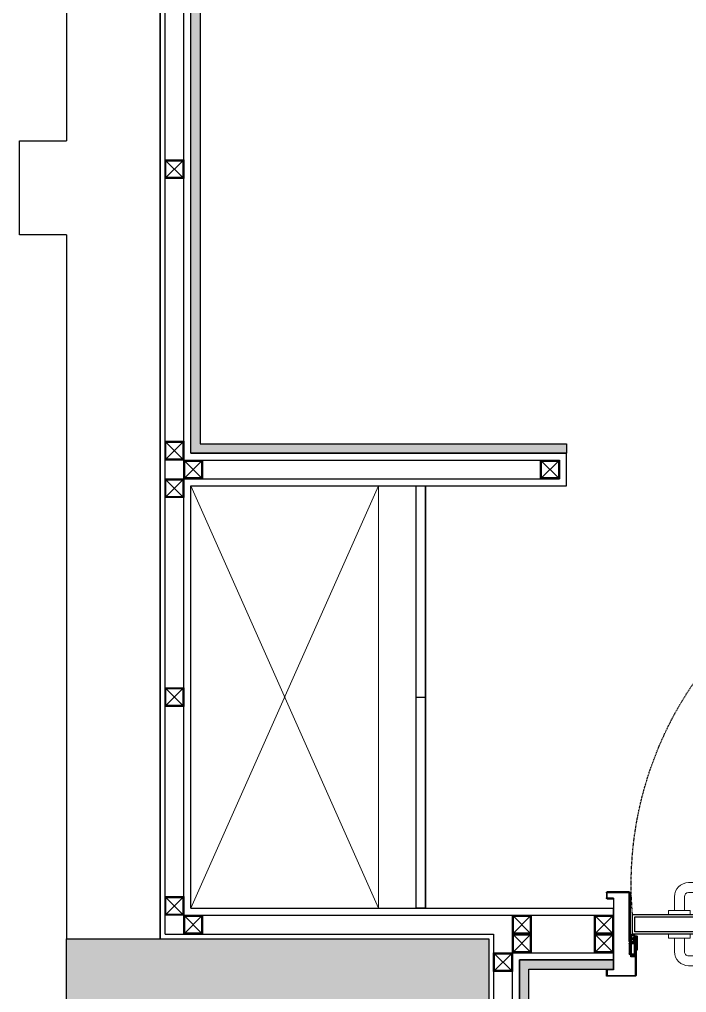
# Model space of a CAD drawing. Header units: millimetres. Extents: x 226371 to 229337, y -157032 to -153287.
# Drawn here: x 228149.6 to 228291.7, y -156546 to -156338.6 of the extents above; entities that cross this region are included whole.
import ezdxf

# ---------------------------------------------------------------- set-up
doc = ezdxf.new("R2010")
doc.units = ezdxf.units.MM
doc.linetypes.add('DASHED1', pattern=[2, 1, -1])
for name, color, linetype in [('Alçıpan Duvar', 1, 'Continuous'), ('Doğrama', 160, 'Continuous'), ('Duvar Beton Görünümlü', 149, 'Continuous'), ('duvar seramik', 163, 'Continuous'), ('PROFİL', 252, 'Continuous'), ('XREF-interior-00$0$ASOS-WALL-FULL', 4, 'Continuous'), ('XREF-structure-00$0$ASOS-HATCH', 8, 'Continuous'), ('XREF-structure-00$0$ASOS-STRC-CNCRT', 2, 'Continuous')]:
    doc.layers.add(name, color=color, linetype=linetype)
doc.layers.add('s.Tefriş', color=27, linetype='Continuous', lineweight=30)
doc.layers.add('ölçü', color=84, linetype='Continuous', lineweight=13)

# ---------------------------------------------------------------- blocks, each defined once
blk = doc.blocks.new('kapı-2')
at = {"layer": 's.Tefriş', "linetype": 'DASHED1'}
blk.add_line((-125143.8198791773, -55141.92490559175, -3.011529265e-07), (-125143.8198791773, -55960.64718385563, -3.011529265e-07), dxfattribs=at)
at = {"layer": 's.Tefriş', "lineweight": 0}
for p, q in [((-124444.4976008611, -55893.14718383113), (-124530.4976008612, -55893.14718372257)), ((-124530.4976008612, -55893.14718372257), (-124530.497600888, -55914.34718372258)), ((-124444.4976008879, -55914.34718383116), (-124530.497600888, -55914.34718372258)), ((-124435.6976009356, -55952.14718384227), (-124435.697600899, -55923.14718384224)), ((-124414.497600899, -55923.14718386901), (-124414.4976009356, -55952.14718386903)), ((-124448.0976009358, -55952.14718388468), (-124448.097600925, -55960.64718388467)), ((-124448.0976009358, -55952.14718388468), (-124402.0976009357, -55952.1471838266)), ((-124448.097600925, -55960.64718388467), (-124402.097600925, -55960.6471838266)), ((-124402.0976009357, -55952.1471838266), (-124402.097600925, -55960.6471838266)), ((-124448.0976009358, -56011.14718384243), (-124448.097600925, -56002.64718384243)), ((-124448.097600925, -56002.64718384243), (-124402.097600925, -56002.64718390051)), ((-124402.0976009357, -56011.14718390051), (-124402.097600925, -56002.64718390051)), ((-124448.0976009358, -56011.14718384243), (-124402.0976009357, -56011.14718390051)), ((-124435.6976009356, -56011.14718388485), (-124435.697600899, -56040.14718388485)), ((-124414.497600899, -56040.14718385808), (-124414.4976009356, -56011.14718385808)), ((-124530.4976008612, -56070.14718400454), (-124530.497600888, -56048.94718400453)), ((-124444.4976008879, -56048.94718389595), (-124530.497600888, -56048.94718400453)), ((-124444.4976008611, -56070.14718389597), (-124530.4976008612, -56070.14718400454))]:
    blk.add_line(p, q, dxfattribs=at)
at = {"layer": 's.Tefriş'}
for p, q in [((-125199.4587400302, -55914.64718213859, -3.011529265e-07), (-125199.4587400302, -55925.64718215256, -3.011529265e-07)), ((-125197.9587400463, -55925.14718213952, -3.011529265e-07), (-125197.9587400463, -55915.14718215164, -3.011529265e-07)), ((-125150.819879211, -55912.64718213859, -3.011529265e-07), (-125197.4587400302, -55912.64718213859, -3.011529265e-07)), ((-125196.9587400463, -55914.14718215163, -3.011529265e-07), (-125151.8198791896, -55914.14718215164, -3.011529265e-07)), ((-125184.4587400453, -55912.64718213859, -3.011529265e-07), (-125150.819879211, -55912.64718213859, -3.011529265e-07)), ((-125150.8198791896, -56017.64718385633, -3.011529265e-07), (-125150.8198791896, -55915.14718215163, -3.011529265e-07)), ((-125148.819879211, -55914.64718213859, -3.011529265e-07), (-125148.819879211, -56017.64718385633, -3.011529265e-07)), ((-124320.0976008797, -55914.64718213859, -3.011529265e-07), (-124320.0976008797, -56017.64718385633, -3.011529265e-07)), ((-124284.4587400454, -55912.64718213859, -3.011529265e-07), (-124318.0976008797, -55912.64718213859, -3.011529265e-07)), ((-124318.0976008797, -55912.64718213859, -3.011529265e-07), (-124271.4587400605, -55912.64718213859, -3.011529265e-07)), ((-124318.0976009011, -56017.64718385633, -3.011529265e-07), (-124318.0976009011, -55915.14718215163, -3.011529265e-07)), ((-124271.9587400444, -55914.14718215163, -3.011529265e-07), (-124317.0976009011, -55914.14718215164, -3.011529265e-07)), ((-124270.9587400444, -55925.14718213952, -3.011529265e-07), (-124270.9587400444, -55915.14718215164, -3.011529265e-07)), ((-124269.4587400605, -55914.64718213859, -3.011529265e-07), (-124269.4587400605, -55925.64718215256, -3.011529265e-07)), ((-125197.4587400302, -55927.64718215258, -3.011529265e-07), (-125184.4587400453, -55927.64718215258, -3.011529265e-07)), ((-125184.4587400453, -55926.14718213952, -3.011529265e-07), (-125196.9587400463, -55926.14718213952, -3.011529265e-07)), ((-125184.4587400453, -55926.14718213951, -2.686284108786373e-07), (-125184.4587400453, -56077.64718384056)), ((-125184.4587400453, -55927.64718215258, -3.011529265e-07), (-125184.4587400453, -55926.14718213952, -3.011529265e-07)), ((-124284.4587400453, -55926.14718213951, -2.686284108786373e-07), (-124284.4587400454, -56077.64718384056)), ((-124284.4587400454, -55927.64718215258, -3.011529265e-07), (-124284.4587400454, -55926.14718213952, -3.011529265e-07)), ((-124284.4587400454, -55926.14718213952, -3.011529265e-07), (-124271.9587400444, -55926.14718213952, -3.011529265e-07)), ((-124271.4587400605, -55927.64718215258, -3.011529265e-07), (-124284.4587400454, -55927.64718215258, -3.011529265e-07)), ((-124325.0976009134, -55960.64718385563), (-125143.8198791773, -55960.64718385563, -3.011529265e-07)), ((-125143.8198791773, -55960.64718385563, -3.011529265e-07), (-125143.8198791773, -56002.64718384236, -3.011529265e-07)), ((-124330.097600918, -55965.64718386028), (-125138.8198792017, -55965.64718386028, -3.011529265e-07)), ((-125138.8198792017, -55965.64718386028, -3.011529265e-07), (-125138.8198792017, -55997.64718386681, -3.011529265e-07)), ((-124330.097600918, -55997.64718386681), (-124330.097600918, -55965.64718386028)), ((-124325.0976009134, -56002.64718384236), (-124325.0976009134, -55960.64718385563)), ((-124320.0976009087, -55962.64718385563), (-124320.0976009087, -56017.64718385633)), ((-124318.097600901, -56017.64718385633), (-124318.097600901, -55963.64718386332)), ((-124284.4587400453, -55960.64718385563, -5.50889535e-08), (-124284.4587400453, -56077.64718384055, 3.011529228e-07)), ((-125184.4587400453, -55973.64718386191), (-125184.4587400453, -55975.6471838405)), ((-124284.4587400453, -55973.64718386191), (-124284.4587400453, -55975.64718384051)), ((-125148.8196357284, -56008.42949902975, -2.237369546e-07), (-125145.819879185, -56008.42949902975, -2.237369546e-07)), ((-125148.476570165, -56006.41727160069, -2.237369546e-07), (-125145.6795356541, -56007.5087214423, -2.237369546e-07)), ((-125147.0390213842, -56004.16952904883, -2.237369546e-07), (-125145.0620240255, -56006.43401608207, -2.237369546e-07)), ((-125145.2672491912, -56003.02219801919, -2.237369546e-07), (-125144.2495933632, -56005.84794316778, -2.237369546e-07)), ((-125143.8198791773, -56002.64718384236, -3.011529265e-07), (-124325.0976009134, -56002.64718384236)), ((-125143.3198791826, -56005.64718383933, -2.237369546e-07), (-125143.3198791826, -56002.64711277081, -2.237369546e-07)), ((-125142.3245720405, -56005.87884730297, -2.237369546e-07), (-125141.2327589539, -56003.08088184787, -2.237369546e-07)), ((-125141.3524246206, -56006.71182419278, -2.237369546e-07), (-125139.0887558125, -56004.73554118757, -2.237369546e-07)), ((-125140.9409910163, -56007.57277300685, -2.237369546e-07), (-125138.1161599318, -56006.55544637224, -2.237369546e-07)), ((-125140.8198791803, -56008.42949902975, -2.237369546e-07), (-125137.819599088, -56008.42949902975, -2.237369546e-07)), ((-125138.8198792017, -55997.64718386681, -3.011529265e-07), (-124330.097600918, -55997.64718386681)), ((-125137.8198792124, -56017.64718385633, -3.011529265e-07), (-125137.8198792124, -56007.64718384702, -3.011529265e-07)), ((-125136.819879194, -56006.64718385773, -3.011529265e-07), (-125134.8198791863, -56006.64718385773, -3.011529265e-07)), ((-125135.8198791756, -56036.64718386006, -3.011529265e-07), (-125135.8198791756, -56007.64718384702, -3.011529265e-07)), ((-125135.8198791756, -56007.64718384702, -3.011529265e-07), (-125135.8198791756, -56017.64718385633, -3.011529265e-07)), ((-125133.8198791971, -56007.64718384702, -3.011529265e-07), (-125133.8198791971, -56036.64718386006, -3.011529265e-07)), ((-124335.0976008936, -56007.64718384702), (-124335.0976008936, -56036.64718386006)), ((-124332.0976008966, -56006.64718385773), (-124334.0976009043, -56006.64718385773)), ((-124333.097600915, -56036.64718386006), (-124333.097600915, -56007.64718384702)), ((-124333.097600915, -56007.64718384702), (-124333.097600915, -56017.64718385633)), ((-124328.0976009103, -56008.42949902975, 4.94317425e-08), (-124331.0978810026, -56008.42949902975, 4.94317425e-08)), ((-124331.0976009073, -56017.64718385633), (-124331.0976009073, -56007.64718384702)), ((-124327.9764890743, -56007.57277300685, 4.94317425e-08), (-124330.8013201589, -56006.55544637224, 4.94317425e-08)), ((-124327.56505547, -56006.71182419278, 4.94317425e-08), (-124329.8287242782, -56004.73554118757, 4.94317425e-08)), ((-124326.5929080502, -56005.87884730297, 4.94317425e-08), (-124327.6847211367, -56003.08088184787, 4.94317425e-08)), ((-124325.597600908, -56005.64718383933, 4.94317425e-08), (-124325.597600908, -56002.64711277081, 4.94317425e-08)), ((-124323.6502308995, -56003.02219801919, 4.94317425e-08), (-124324.6678867275, -56005.84794316778, 4.94317425e-08)), ((-124321.8784587064, -56004.16952904883, 4.94317425e-08), (-124323.8554560652, -56006.43401608207, 4.94317425e-08)), ((-124320.4409099256, -56006.41727160069, 4.94317425e-08), (-124323.2379444365, -56007.5087214423, 4.94317425e-08)), ((-124320.0978443623, -56008.42949902975, 4.94317425e-08), (-124323.0976009057, -56008.42949902975, 4.94317425e-08)), ((-125150.8198791896, -56023.64718385377, -3.011529265e-07), (-125150.8198791896, -56045.03579418395, -3.011529265e-07)), ((-125137.4587400539, -56021.64718384609, -3.011529265e-07), (-125148.819879211, -56021.64718384609, -3.011529265e-07)), ((-125137.4587400539, -56023.64718385377, -3.011529265e-07), (-125148.819879211, -56023.64718385377, -3.011529265e-07)), ((-125148.819879211, -56023.64718385377, -3.011529265e-07), (-125148.819879211, -56045.03579418395, -3.011529265e-07)), ((-125148.5234484614, -56010.30349767055, -2.237369546e-07), (-125145.698767378, -56009.28622505267, -2.237369546e-07)), ((-125147.8198791926, -56018.64718384563, -3.011529265e-07), (-125138.8198792017, -56018.64718384563, -3.011529265e-07)), ((-125138.8198792017, -56020.64718385331, -3.011529265e-07), (-125147.8198791926, -56020.64718385331, -3.011529265e-07)), ((-125147.551150895, -56012.12358632578, -2.237369546e-07), (-125145.2873337446, -56010.14717386673, -2.237369546e-07)), ((-125147.0198791837, -56014.21181421715, -2.237369546e-07), (-125147.319879198, -56014.51181420228, -2.237369546e-07)), ((-125147.319879198, -56014.51181420228, -2.237369546e-07), (-125147.319879198, -56018.21181420341, -2.237369546e-07)), ((-125147.319879198, -56018.21181420341, -2.237369546e-07), (-125147.0198791837, -56018.51181421767, -2.237369546e-07)), ((-125145.6198791754, -56014.21181421715, -2.237369546e-07), (-125147.0198791837, -56014.21181421715, -2.237369546e-07)), ((-125147.0198791837, -56018.51181421767, -2.237369546e-07), (-125145.6198791754, -56018.51181421767, -2.237369546e-07)), ((-125146.3198791796, -56018.51181421767, -2.237369546e-07), (-125146.3198791796, -56047.17116384871, -2.237369546e-07)), ((-125146.3198791796, -56027.24792911192, -2.237369546e-07), (-125140.3198791856, -56027.00638841942, -2.237369546e-07)), ((-125146.3198791796, -56027.73101046786, -2.237369546e-07), (-125140.3198791856, -56027.48946977534, -2.237369546e-07)), ((-125146.3198791796, -56028.21409185288, -2.237369546e-07), (-125140.3198791856, -56027.97255116037, -2.237369546e-07)), ((-125146.3198791796, -56028.69717323791, -2.237369546e-07), (-125140.3198791856, -56028.4556325454, -2.237369546e-07)), ((-125146.3198791796, -56029.18025462294, -2.237369546e-07), (-125140.3198791856, -56028.93871393042, -2.237369546e-07)), ((-125146.3198791796, -56029.66333600797, -2.237369546e-07), (-125140.3198791856, -56029.42179531545, -2.237369546e-07)), ((-125145.3198791903, -56014.51181420228, -2.237369546e-07), (-125145.6198791754, -56014.21181421715, -2.237369546e-07)), ((-125145.6198791754, -56018.51181421767, -2.237369546e-07), (-125145.3198791903, -56018.21181420341, -2.237369546e-07)), ((-125145.4072015374, -56013.7786341725, -2.237369546e-07), (-125144.3151863248, -56010.98015075654, -2.237369546e-07)), ((-125145.0198791761, -56014.21181421715, -2.237369546e-07), (-125145.3198791903, -56014.51181420228, -2.237369546e-07)), ((-125145.3198791903, -56018.21181420341, -2.237369546e-07), (-125145.3198791903, -56014.51181420228, -2.237369546e-07)), ((-125145.3198791903, -56018.21181420341, -2.237369546e-07), (-125145.0198791761, -56018.51181421767, -2.237369546e-07)), ((-125141.6198791892, -56014.21181421715, -2.237369546e-07), (-125145.0198791761, -56014.21181421715, -2.237369546e-07)), ((-125145.0198791761, -56018.51181421767, -2.237369546e-07), (-125141.6198791892, -56018.51181421767, -2.237369546e-07)), ((-125143.3198791826, -56014.21225892368, -2.237369546e-07), (-125143.3198791826, -56011.21181422017, -2.237369546e-07)), ((-125143.3198791826, -56014.21181421715, -2.237369546e-07), (-125138.8300753213, -56014.21181421715, -2.237369546e-07)), ((-125142.3901650021, -56011.01105489173, -2.237369546e-07), (-125141.3724955243, -56013.83683796262, -2.237369546e-07)), ((-125141.3198791749, -56014.51181420228, -2.237369546e-07), (-125141.6198791892, -56014.21181421715, -2.237369546e-07)), ((-125141.6198791892, -56018.51181421767, -2.237369546e-07), (-125141.3198791749, -56018.21181420341, -2.237369546e-07)), ((-125141.5777343398, -56010.42498197744, -2.237369546e-07), (-125139.6009442003, -56012.68923169804, -2.237369546e-07)), ((-125141.0198791898, -56014.21181421715, -2.237369546e-07), (-125141.3198791749, -56014.51181420228, -2.237369546e-07)), ((-125141.3198791749, -56014.51181420228, -2.237369546e-07), (-125141.3198791749, -56018.21181420341, -2.237369546e-07)), ((-125141.3198791749, -56018.21181420341, -2.237369546e-07), (-125141.0198791898, -56018.51181421767, -2.237369546e-07)), ((-125139.6198791815, -56014.21181421715, -2.237369546e-07), (-125141.0198791898, -56014.21181421715, -2.237369546e-07)), ((-125141.0198791898, -56018.51181421767, -2.237369546e-07), (-125139.6198791815, -56018.51181421767, -2.237369546e-07)), ((-125140.9602227402, -56009.35027661722, -2.237369546e-07), (-125138.1627002163, -56010.4419168852, -2.237369546e-07)), ((-125140.3198791856, -56018.51181421767, -2.237369546e-07), (-125140.3198791856, -56047.17116384871, -2.237369546e-07)), ((-125139.3198791963, -56014.51181420228, -2.237369546e-07), (-125139.6198791815, -56014.21181421715, -2.237369546e-07)), ((-125139.6198791815, -56018.51181421767, -2.237369546e-07), (-125139.3198791963, -56018.21181420341, -2.237369546e-07)), ((-125139.3198791963, -56018.21181420341, -2.237369546e-07), (-125139.3198791963, -56014.51181420228, -2.237369546e-07)), ((-125137.4587400539, -56090.1471855295, -3.011529265e-07), (-125137.4587400539, -56021.64718384609, -3.011529265e-07)), ((-125137.4587400539, -56021.64718384609, -3.011529265e-07), (-125135.95874007, -56021.64718384609, -3.011529265e-07)), ((-125135.95874007, -56021.64718384609, -3.011529265e-07), (-125135.95874007, -56090.64718554255, -3.011529265e-07)), ((-124331.4587400367, -56021.64718384609), (-124332.9587400497, -56021.64718384609)), ((-124332.9587400497, -56021.64718384609), (-124332.9587400497, -56090.64718554255)), ((-124331.4587400367, -56021.64718384609), (-124320.0976009087, -56021.64718384609)), ((-124331.4587400688, -56090.14718552936), (-124331.4587400367, -56021.64718384609)), ((-124331.4587400367, -56023.64718385377), (-124320.0976009087, -56023.64718385377)), ((-124327.9572573504, -56009.35027661722, 4.94317425e-08), (-124330.7547798744, -56010.4419168852, 4.94317425e-08)), ((-124321.097600898, -56018.64718384563), (-124330.097600918, -56018.64718384563)), ((-124330.097600918, -56020.64718385331), (-124321.097600898, -56020.64718385331)), ((-124325.597600908, -56014.21181421715, 4.94317425e-08), (-124330.0874047694, -56014.21181421715, 4.94317425e-08)), ((-124329.5976008943, -56014.51181420228, 4.94317425e-08), (-124329.2976009091, -56014.21181421715, 4.94317425e-08)), ((-124329.5976008943, -56018.21181420341, 4.94317425e-08), (-124329.5976008943, -56014.51181420228, 4.94317425e-08)), ((-124329.2976009091, -56018.51181421767, 4.94317425e-08), (-124329.5976008943, -56018.21181420341, 4.94317425e-08)), ((-124327.3397457509, -56010.42498197744, 4.94317425e-08), (-124329.3165358903, -56012.68923169804, 4.94317425e-08)), ((-124329.2976009091, -56014.21181421715, 4.94317425e-08), (-124327.8976009009, -56014.21181421715, 4.94317425e-08)), ((-124327.8976009009, -56018.51181421767, 4.94317425e-08), (-124329.2976009091, -56018.51181421767, 4.94317425e-08)), ((-124328.597600905, -56018.51181421767, 4.94317425e-08), (-124328.597600905, -56047.17116384871, 4.94317425e-08)), ((-124327.8976009009, -56014.21181421715, 4.94317425e-08), (-124327.5976009157, -56014.51181420228, 4.94317425e-08)), ((-124327.5976009157, -56018.21181420341, 4.94317425e-08), (-124327.8976009009, -56018.51181421767, 4.94317425e-08)), ((-124327.5976009157, -56014.51181420228, 4.94317425e-08), (-124327.2976009015, -56014.21181421715, 4.94317425e-08)), ((-124327.5976009157, -56014.51181420228, 4.94317425e-08), (-124327.5976009157, -56018.21181420341, 4.94317425e-08)), ((-124327.2976009015, -56018.51181421767, 4.94317425e-08), (-124327.5976009157, -56018.21181420341, 4.94317425e-08)), ((-124326.5273150885, -56011.01105489173, 4.94317425e-08), (-124327.5449845663, -56013.83683796262, 4.94317425e-08)), ((-124327.2976009015, -56014.21181421715, 4.94317425e-08), (-124323.8976009146, -56014.21181421715, 4.94317425e-08)), ((-124323.8976009146, -56018.51181421767, 4.94317425e-08), (-124327.2976009015, -56018.51181421767, 4.94317425e-08)), ((-124325.597600908, -56014.21225892368, 4.94317425e-08), (-124325.597600908, -56011.21181422017, 4.94317425e-08)), ((-124323.5102785532, -56013.7786341725, 4.94317425e-08), (-124324.6022937659, -56010.98015075654, 4.94317425e-08)), ((-124323.8976009146, -56014.21181421715, 4.94317425e-08), (-124323.5976009003, -56014.51181420228, 4.94317425e-08)), ((-124323.5976009003, -56018.21181420341, 4.94317425e-08), (-124323.8976009146, -56018.51181421767, 4.94317425e-08)), ((-124321.3663291957, -56012.12358632578, 4.94317425e-08), (-124323.6301463461, -56010.14717386673, 4.94317425e-08)), ((-124323.5976009003, -56014.51181420228, 4.94317425e-08), (-124323.2976009152, -56014.21181421715, 4.94317425e-08)), ((-124323.5976009003, -56018.21181420341, 4.94317425e-08), (-124323.5976009003, -56014.51181420228, 4.94317425e-08)), ((-124323.2976009152, -56018.51181421767, 4.94317425e-08), (-124323.5976009003, -56018.21181420341, 4.94317425e-08)), ((-124323.2976009152, -56014.21181421715, 4.94317425e-08), (-124321.8976009069, -56014.21181421715, 4.94317425e-08)), ((-124321.8976009069, -56018.51181421767, 4.94317425e-08), (-124323.2976009152, -56018.51181421767, 4.94317425e-08)), ((-124320.3940316292, -56010.30349767055, 4.94317425e-08), (-124323.2187127127, -56009.28622505267, 4.94317425e-08)), ((-124322.597600911, -56018.51181421767, 4.94317425e-08), (-124322.597600911, -56047.17116384871, 4.94317425e-08)), ((-124321.8976009069, -56014.21181421715, 4.94317425e-08), (-124321.5976008926, -56014.51181420228, 4.94317425e-08)), ((-124321.5976008926, -56018.21181420341, 4.94317425e-08), (-124321.8976009069, -56018.51181421767, 4.94317425e-08)), ((-124321.5976008926, -56014.51181420228, 4.94317425e-08), (-124321.5976008926, -56018.21181420341, 4.94317425e-08)), ((-124320.0976009087, -56023.64718385377), (-124320.0976009087, -56045.03579418395)), ((-124318.097600901, -56023.64718385377), (-124318.097600901, -56045.03579418395)), ((-125148.819879211, -56045.03579418395, -3.011529265e-07), (-125137.4587400539, -56045.03579418395, -3.011529265e-07)), ((-125148.819879211, -56047.03579419163, -3.011529265e-07), (-125137.4587400539, -56047.03579419163, -3.011529265e-07)), ((-125147.319879198, -56047.47116383387, -2.237369546e-07), (-125147.0198791837, -56047.17116384871, -2.237369546e-07)), ((-125147.319879198, -56051.17116383497, -2.237369546e-07), (-125147.319879198, -56047.47116383387, -2.237369546e-07)), ((-125147.0198791837, -56047.17116384871, -2.237369546e-07), (-125145.6198791754, -56047.17116384871, -2.237369546e-07)), ((-125146.3198791796, -56030.14641736389, -2.237369546e-07), (-125140.3198791856, -56029.90487670048, -2.237369546e-07)), ((-125146.3198791796, -56030.62949874892, -2.237369546e-07), (-125140.3198791856, -56030.3879580564, -2.237369546e-07)), ((-125146.3198791796, -56031.11258013394, -2.237369546e-07), (-125140.3198791856, -56030.87103944144, -2.237369546e-07)), ((-125146.3198791796, -56031.59566151896, -2.237369546e-07), (-125140.3198791856, -56031.35412082647, -2.237369546e-07)), ((-125146.3198791796, -56032.07874290401, -2.237369546e-07), (-125140.3198791856, -56031.83720221149, -2.237369546e-07)), ((-125146.3198791796, -56032.56182425992, -2.237369546e-07), (-125140.3198791856, -56032.32028359651, -2.237369546e-07)), ((-125146.3198791796, -56033.04490564495, -2.237369546e-07), (-125140.3198791856, -56032.80336495243, -2.237369546e-07)), ((-125146.3198791796, -56033.52798702998, -2.237369546e-07), (-125140.3198791856, -56033.28644633746, -2.237369546e-07)), ((-125146.3198791796, -56034.011068415, -2.237369546e-07), (-125140.3198791856, -56033.76952772249, -2.237369546e-07)), ((-125146.3198791796, -56034.49414980003, -2.237369546e-07), (-125140.3198791856, -56034.25260910752, -2.237369546e-07)), ((-125146.3198791796, -56034.97723118506, -2.237369546e-07), (-125140.3198791856, -56034.73569049254, -2.237369546e-07)), ((-125146.3198791796, -56035.46031254098, -2.237369546e-07), (-125140.3198791856, -56035.21877184846, -2.237369546e-07)), ((-125146.3198791796, -56035.94339392601, -2.237369546e-07), (-125140.3198791856, -56035.70185323348, -2.237369546e-07)), ((-125146.3198791796, -56036.42647531103, -2.237369546e-07), (-125140.3198791856, -56036.18493461852, -2.237369546e-07)), ((-125146.3198791796, -56036.90955669607, -2.237369546e-07), (-125140.3198791856, -56036.66801600355, -2.237369546e-07)), ((-125146.3198791796, -56037.39263808108, -2.237369546e-07), (-125140.3198791856, -56037.15109738858, -2.237369546e-07)), ((-125146.3198791796, -56037.87571943701, -2.237369546e-07), (-125140.3198791856, -56037.6341787736, -2.237369546e-07)), ((-125146.3198791796, -56038.35880082204, -2.237369546e-07), (-125140.3198791856, -56038.11726012953, -2.237369546e-07)), ((-125146.3198791796, -56038.84188220707, -2.237369546e-07), (-125140.3198791856, -56038.60034151455, -2.237369546e-07)), ((-125146.3198791796, -56039.3249635921, -2.237369546e-07), (-125140.3198791856, -56039.08342289958, -2.237369546e-07)), ((-125146.3198791796, -56039.80804497712, -2.237369546e-07), (-125140.3198791856, -56039.56650428461, -2.237369546e-07)), ((-125146.3198791796, -56040.29112633305, -2.237369546e-07), (-125140.3198791856, -56040.04958566964, -2.237369546e-07)), ((-125146.3198791796, -56040.77420771809, -2.237369546e-07), (-125140.3198791856, -56040.53266702557, -2.237369546e-07)), ((-125146.3198791796, -56041.25728910312, -2.237369546e-07), (-125140.3198791856, -56041.01574841059, -2.237369546e-07)), ((-125146.3198791796, -56041.74037048814, -2.237369546e-07), (-125140.3198791856, -56041.49882979562, -2.237369546e-07)), ((-125146.3198791796, -56042.22345187316, -2.237369546e-07), (-125140.3198791856, -56041.98191118066, -2.237369546e-07)), ((-125146.3198791796, -56042.70653325818, -2.237369546e-07), (-125140.3198791856, -56042.46499256568, -2.237369546e-07)), ((-125146.3198791796, -56043.18961461411, -2.237369546e-07), (-125140.3198791856, -56042.9480739216, -2.237369546e-07)), ((-125146.3198791796, -56043.67269599914, -2.237369546e-07), (-125140.3198791856, -56043.43115530663, -2.237369546e-07)), ((-125146.3198791796, -56044.15577738417, -2.237369546e-07), (-125140.3198791856, -56043.91423669166, -2.237369546e-07)), ((-125146.3198791796, -56044.6388587692, -2.237369546e-07), (-125140.3198791856, -56044.39731807668, -2.237369546e-07)), ((-125146.3198791796, -56045.12194015422, -2.237369546e-07), (-125140.3198791856, -56044.88039946171, -2.237369546e-07)), ((-125146.3198791796, -56045.60502151015, -2.237369546e-07), (-125140.3198791856, -56045.36348084674, -2.237369546e-07)), ((-125146.3198791796, -56046.08810289516, -2.237369546e-07), (-125140.3198791856, -56045.84656220266, -2.237369546e-07)), ((-125146.3198791796, -56046.5711842802, -2.237369546e-07), (-125140.3198791856, -56046.32964358768, -2.237369546e-07)), ((-125146.3198791796, -56047.05426566523, -2.237369546e-07), (-125140.3198791856, -56046.81272497271, -2.237369546e-07)), ((-125145.6198791754, -56047.17116384871, -2.237369546e-07), (-125145.3198791903, -56047.47116383387, -2.237369546e-07)), ((-125145.3198791903, -56047.47116383387, -2.237369546e-07), (-125145.0198791761, -56047.17116384871, -2.237369546e-07)), ((-125145.3198791903, -56047.47116383387, -2.237369546e-07), (-125145.3198791903, -56051.17116383497, -2.237369546e-07)), ((-125145.0198791761, -56047.17116384871, -2.237369546e-07), (-125141.6198791892, -56047.17116384871, -2.237369546e-07)), ((-125141.6198791892, -56047.17116384871, -2.237369546e-07), (-125141.3198791749, -56047.47116383387, -2.237369546e-07)), ((-125141.3198791749, -56047.47116383387, -2.237369546e-07), (-125141.0198791898, -56047.17116384871, -2.237369546e-07)), ((-125141.3198791749, -56051.17116383497, -2.237369546e-07), (-125141.3198791749, -56047.47116383387, -2.237369546e-07)), ((-125141.0198791898, -56047.17116384871, -2.237369546e-07), (-125139.6198791815, -56047.1711638196, -2.237369546e-07)), ((-125139.6198791815, -56047.1711638196, -2.237369546e-07), (-125139.3198791963, -56047.47116383387, -2.237369546e-07)), ((-125139.3198791963, -56047.47116383387, -2.237369546e-07), (-125139.3198791963, -56051.17116383497, -2.237369546e-07)), ((-125133.8198791971, -56036.64718386006, -3.011529265e-07), (-125135.8198791756, -56036.64718386006, -3.011529265e-07)), ((-124335.0976008936, -56036.64718386006), (-124333.097600915, -56036.64718386006)), ((-124320.0976009087, -56045.03579418395), (-124331.4587400367, -56045.03579418395)), ((-124320.0976009087, -56047.03579419163), (-124331.4587400367, -56047.03579419163)), ((-124329.2976009091, -56047.1711638196, 4.94317425e-08), (-124329.5976008943, -56047.47116383387, 4.94317425e-08)), ((-124329.5976008943, -56047.47116383387, 4.94317425e-08), (-124329.5976008943, -56051.17116383497, 4.94317425e-08)), ((-124327.8976009009, -56047.17116384871, 4.94317425e-08), (-124329.2976009091, -56047.1711638196, 4.94317425e-08)), ((-124327.5976009157, -56047.47116383387, 4.94317425e-08), (-124327.8976009009, -56047.17116384871, 4.94317425e-08)), ((-124327.2976009015, -56047.17116384871, 4.94317425e-08), (-124327.5976009157, -56047.47116383387, 4.94317425e-08)), ((-124327.5976009157, -56051.17116383497, 4.94317425e-08), (-124327.5976009157, -56047.47116383387, 4.94317425e-08)), ((-124323.8976009146, -56047.17116384871, 4.94317425e-08), (-124327.2976009015, -56047.17116384871, 4.94317425e-08)), ((-124323.5976009003, -56047.47116383387, 4.94317425e-08), (-124323.8976009146, -56047.17116384871, 4.94317425e-08)), ((-124323.2976009152, -56047.17116384871, 4.94317425e-08), (-124323.5976009003, -56047.47116383387, 4.94317425e-08)), ((-124323.5976009003, -56047.47116383387, 4.94317425e-08), (-124323.5976009003, -56051.17116383497, 4.94317425e-08)), ((-124321.8976009069, -56047.17116384871, 4.94317425e-08), (-124323.2976009152, -56047.17116384871, 4.94317425e-08)), ((-124321.5976008926, -56047.47116383387, 4.94317425e-08), (-124321.8976009069, -56047.17116384871, 4.94317425e-08)), ((-124321.5976008926, -56051.17116383497, 4.94317425e-08), (-124321.5976008926, -56047.47116383387, 4.94317425e-08)), ((-125147.0198791837, -56051.47116382012, -2.237369546e-07), (-125147.319879198, -56051.17116383497, -2.237369546e-07)), ((-125145.6198791754, -56051.47116382012, -2.237369546e-07), (-125147.0198791837, -56051.47116382012, -2.237369546e-07)), ((-125146.3198791796, -56051.47116382012, -2.237369546e-07), (-125146.3198791796, -56057.68744043178, -2.237369546e-07)), ((-125146.3198791796, -56051.89046386965, -2.237369546e-07), (-125140.3198791856, -56051.64892317715, -2.237369546e-07)), ((-125146.3198791796, -56052.37354525469, -2.237369546e-07), (-125140.3198791856, -56052.13200456217, -2.237369546e-07)), ((-125146.3198791796, -56052.85662663972, -2.237369546e-07), (-125140.3198791856, -56052.6150859472, -2.237369546e-07)), ((-125146.3198791796, -56053.33970802474, -2.237369546e-07), (-125140.3198791856, -56053.09816733222, -2.237369546e-07)), ((-125146.3198791796, -56053.82278938066, -2.237369546e-07), (-125140.3198791856, -56053.58124871727, -2.237369546e-07)), ((-125146.3198791796, -56054.30587076568, -2.237369546e-07), (-125140.3198791856, -56054.06433007318, -2.237369546e-07)), ((-125146.3198791796, -56054.78895215072, -2.237369546e-07), (-125140.3198791856, -56054.54741145821, -2.237369546e-07)), ((-125146.3198791796, -56055.27203353575, -2.237369546e-07), (-125140.3198791856, -56055.03049284323, -2.237369546e-07)), ((-125146.3198791796, -56055.75511492078, -2.237369546e-07), (-125140.3198791856, -56055.51357422826, -2.237369546e-07)), ((-125146.3198791796, -56056.2381963058, -2.237369546e-07), (-125140.3198791856, -56055.99665561329, -2.237369546e-07)), ((-125146.3198791796, -56056.72127766172, -2.237369546e-07), (-125140.3198791856, -56056.47973696921, -2.237369546e-07)), ((-125146.3198791796, -56057.20435904675, -2.237369546e-07), (-125140.3198791856, -56056.96281835424, -2.237369546e-07)), ((-125146.3198791796, -56057.68744043178, -2.237369546e-07), (-125140.3198791856, -56057.44589973926, -2.237369546e-07)), ((-125145.3198791903, -56051.17116383497, -2.237369546e-07), (-125145.6198791754, -56051.47116382012, -2.237369546e-07)), ((-125145.0198791761, -56051.47116382012, -2.237369546e-07), (-125145.3198791903, -56051.17116383497, -2.237369546e-07)), ((-125141.6198791892, -56051.47116382012, -2.237369546e-07), (-125145.0198791761, -56051.47116382012, -2.237369546e-07)), ((-125141.3198791749, -56051.17116383497, -2.237369546e-07), (-125141.6198791892, -56051.47116382012, -2.237369546e-07)), ((-125141.0198791898, -56051.47116382012, -2.237369546e-07), (-125141.3198791749, -56051.17116383497, -2.237369546e-07)), ((-125139.6198791815, -56051.47116382012, -2.237369546e-07), (-125141.0198791898, -56051.47116382012, -2.237369546e-07)), ((-125140.3198791856, -56051.47116382012, -2.237369546e-07), (-125140.3198791856, -56057.44589973926, -2.237369546e-07)), ((-125139.3198791963, -56051.17116383497, -2.237369546e-07), (-125139.6198791815, -56051.47116382012, -2.237369546e-07)), ((-124329.5976008943, -56051.17116383497, 4.94317425e-08), (-124329.2976009091, -56051.47116382012, 4.94317425e-08)), ((-124329.2976009091, -56051.47116382012, 4.94317425e-08), (-124327.8976009009, -56051.47116382012, 4.94317425e-08)), ((-124327.8976009009, -56051.47116382012, 4.94317425e-08), (-124327.5976009157, -56051.17116383497, 4.94317425e-08)), ((-124327.5976009157, -56051.17116383497, 4.94317425e-08), (-124327.2976009015, -56051.47116382012, 4.94317425e-08)), ((-124327.2976009015, -56051.47116382012, 4.94317425e-08), (-124323.8976009146, -56051.47116382012, 4.94317425e-08)), ((-124323.8976009146, -56051.47116382012, 4.94317425e-08), (-124323.5976009003, -56051.17116383497, 4.94317425e-08)), ((-124323.5976009003, -56051.17116383497, 4.94317425e-08), (-124323.2976009152, -56051.47116382012, 4.94317425e-08)), ((-124323.2976009152, -56051.47116382012, 4.94317425e-08), (-124321.8976009069, -56051.47116382012, 4.94317425e-08)), ((-124321.8976009069, -56051.47116382012, 4.94317425e-08), (-124321.5976008926, -56051.17116383497, 4.94317425e-08)), ((-125199.4587400302, -56090.64718554255, -3.011529265e-07), (-125199.4587400302, -56079.64718552859, -3.011529265e-07)), ((-125197.9587400463, -56080.14718554162, -3.011529265e-07), (-125197.9587400463, -56090.1471855295, -3.011529265e-07)), ((-125197.4587400302, -56077.64718552856, -3.011529265e-07), (-125184.4587400453, -56077.64718552856, -3.011529265e-07)), ((-125184.4587400453, -56079.14718554162, -3.011529265e-07), (-125196.9587400463, -56079.14718554162, -3.011529265e-07)), ((-125196.9587400463, -56091.14718552951, -3.011529265e-07), (-125138.4587400539, -56091.14718552951, -3.011529265e-07)), ((-125184.4587400453, -56077.64718552856, -3.011529265e-07), (-125184.4587400453, -56079.14718554162, -3.011529265e-07)), ((-124271.9587400444, -56091.14718552951), (-124330.4587400688, -56091.14718552951)), ((-124271.4587400313, -56077.64718552856), (-124284.4587400453, -56077.64718552856)), ((-124284.4587400453, -56077.64718552856), (-124284.4587400453, -56079.14718554162)), ((-124284.4587400453, -56079.14718554162), (-124271.9587400444, -56079.14718554162)), ((-124270.9587400444, -56080.14718554162), (-124270.9587400444, -56090.1471855295)), ((-124269.4587400313, -56090.64718554255), (-124269.4587400313, -56079.64718552859)), ((-125137.95874007, -56092.64718554255, -3.011529265e-07), (-125197.4587400302, -56092.64718554255, -3.011529265e-07)), ((-124330.9587400498, -56092.64718554255), (-124271.4587400313, -56092.64718554255))]:
    blk.add_line(p, q, dxfattribs=at)
at = {"layer": 's.Tefriş', "linetype": 'DASHED1'}
blk.add_arc((-125079.6786878869, -55896.50599256528, -3.011529265e-07), 757.3022575156621, 355.1414014694491, 94.85859853055088, dxfattribs=at)
at = {"layer": 's.Tefriş', "lineweight": 0}
for centre, radius, start, end in [((-124444.497600899, -55923.14718383113), 30, 359.9999999274627, 89.9999999274626), ((-124444.497600899, -55923.14718383113), 8.799999999999997, 359.9999999274627, 89.9999999274626), ((-124444.497600899, -56040.14718389597), 30, 270.0000000725374, 7.25374094e-08), ((-124444.497600899, -56040.14718389597), 8.799999999999997, 270.0000000725374, 7.25374094e-08)]:
    blk.add_arc(centre, radius, start, end, dxfattribs=at)
at = {"layer": 's.Tefriş'}
for centre, radius, start, end in [((-125197.4587400302, -55914.64718213859, -3.011529265e-07), 2, 90.00000000000001, 180), ((-125197.4587400302, -55925.64718215256, -3.011529265e-07), 2, 180, 270), ((-125196.9587400463, -55915.14718215164, -3.011529265e-07), 1, 90.00000000000001, 180), ((-125196.9587400463, -55925.14718213952, -3.011529265e-07), 1, 180, 270), ((-125151.8198791896, -55915.14718215163, -3.011529265e-07), 1, 0, 90), ((-125150.819879211, -55914.64718213859, -3.011529265e-07), 2, 0, 90), ((-124318.0976008797, -55914.64718213859, -3.011529265e-07), 2, 90, 180), ((-124317.0976009011, -55915.14718215163, -3.011529265e-07), 1, 90, 180), ((-124271.9587400444, -55915.14718215164, -3.011529265e-07), 1, 7.016709298534877e-15, 90), ((-124271.9587400444, -55925.14718213952, -3.011529265e-07), 1, 270, 7.016709298534877e-15), ((-124271.4587400605, -55914.64718213859, -3.011529265e-07), 2, 7.016709298534877e-15, 90), ((-124271.4587400605, -55925.64718215256, -3.011529265e-07), 2, 270, 7.016709298534877e-15), ((-125142.746812598, -56008.42949910617, -3.011529265e-07), 6.073066613033007, 158.4960529689212, 179.9999992787947), ((-125142.7468125956, -56008.42949895288, -3.011529265e-07), 6.073066615426824, 180.0000007253741, 201.5039470265889), ((-125143.0260368395, -56008.3194874465, -3.011529265e-07), 5.772952064328588, 136.4334020402852, 158.4960537561449), ((-125143.2047947107, -56008.14945719847, -3.011529265e-07), 5.526244420059523, 113.5319292099118, 136.4334022918086), ((-125142.7291502984, -56008.42949899945, -3.011529265e-07), 3.090728886512806, 159.5855262223503, 180.0000005619565), ((-125142.7291502729, -56008.42949905547, -3.011529265e-07), 3.090728912040418, 179.9999995235042, 200.4144736921658), ((-125143.0175349913, -56008.32216679893, -3.011529265e-07), 2.783018093109834, 138.0592819588896, 159.5855254651895), ((-125143.3198791933, -56007.88518385924, -3.011529265e-07), 5.238000016866494, 90.00000020093697, 113.5319291398993), ((-125143.2016866324, -56008.15670056833, -3.011529265e-07), 2.535448102266745, 114.7491853772148, 138.0592825431109), ((-125143.3198791879, -56007.90031144641, -3.011529265e-07), 2.253127607083165, 90.00000060614595, 114.7491860382708), ((-125143.3198792314, -56007.88518386535, -3.011529265e-07), 5.23800002298163, 66.46807087373081, 89.99999978488908), ((-125143.3198792219, -56007.9003115169, -3.011529265e-07), 2.253127677554523, 65.25081435474068, 89.99999973986584), ((-125143.4380717552, -56008.15670064952, -3.011529265e-07), 2.535448173193842, 41.94071848273113, 65.25081552894211), ((-125143.6222234, -56008.32216672936, -3.011529265e-07), 2.783018066032851, 20.41447321399965, 41.94071661733868), ((-125143.4349636815, -56008.14945733905, -3.011529265e-07), 5.526244536471914, 43.56659857186968, 66.46807166960019), ((-125143.9106080864, -56008.42949908118, -3.011529265e-07), 3.090728906114297, 9.529914821e-07, 20.41447525898808), ((-125143.9106080839, -56008.42949897879, -3.011529265e-07), 3.090728903589479, 339.5855247327162, 359.9999990553462), ((-125143.6137215482, -56008.31948746087, -3.011529265e-07), 5.772952090554693, 21.50394629479537, 43.56659790869693), ((-125143.8929458059, -56008.42949895473, -3.011529265e-07), 6.073066593507954, 359.9999992921349, 21.50394556749172), ((-125143.8929458035, -56008.42949910524, -3.011529265e-07), 6.073066591114185, 338.4960544280184, 7.120338808e-07), ((-125136.8198792086, -56007.64718386157, -3.011529265e-07), 1.000000003841705, 89.99999916623669, 179.9999991662367), ((-125134.8198791863, -56007.64718384702, -3.011529265e-07), 0.9999999892897904, 0, 90), ((-124334.0976009043, -56007.64718384702), 0.9999999892897904, 90, 180), ((-124332.0976008966, -56007.64718384702), 0.9999999892897904, 0, 90), ((-124325.0245342992, -56008.42949903136), 6.073066608059869, 158.4960537093066, 179.9999999849922), ((-124325.0245343016, -56008.42949902861), 6.073066605666098, 180.0000000108389, 201.5039462951832), ((-124325.3037585424, -56008.31948746087), 5.772952090554693, 136.433402091303, 158.4960537052046), ((-124325.4825164237, -56008.14945726719), 5.526244476415314, 113.5319287661334, 136.4334018636567), ((-124325.0068720042, -56008.42949908118), 3.090728906114297, 159.5855247410119, 179.9999990465916), ((-124325.0068720068, -56008.42949897879), 3.090728903589479, 180.0000009446538, 200.4144752672838), ((-124325.2952566906, -56008.32216672936), 2.783018066032851, 138.0592833826613, 159.5855267860003), ((-124325.5976008884, -56007.88518386535), 5.23800002298163, 90.0000002142772, 113.5319291262692), ((-124325.4794083354, -56008.15670064952), 2.535448173193842, 114.7491844710579, 138.0592815172688), ((-124325.5976008833, -56007.90031145057), 2.253127611228393, 90.00000062949131, 114.7491860153271), ((-124325.5976009264, -56007.88518385924), 5.238000016866494, 66.46807086010065, 89.99999979906306), ((-124325.5976009319, -56007.90031144641), 2.253127607083165, 65.25081396172918, 89.9999993930203), ((-124325.7157934728, -56008.15670063887), 2.53544816024203, 41.94071842249293, 65.25081558938764), ((-124325.8999450993, -56008.32216679893), 2.783018093109834, 20.41447453481052, 41.94071804111036), ((-124325.7126853945, -56008.1494572703), 5.526244480116129, 43.5665981437178, 66.46807122658612), ((-124326.1883297922, -56008.42949899945), 3.090728886512806, 359.9999994380435, 20.41447377764969), ((-124326.1883298177, -56008.42949905547), 3.090728912040418, 339.5855263078341, 4.76495741e-07), ((-124325.8914432511, -56008.3194874465), 5.772952064328588, 21.50394624385509, 43.56659795971476), ((-124326.1706675072, -56008.42949902954), 6.073066598481091, 359.9999999979157, 21.50394630787718), ((-124326.1706675096, -56008.42949902951), 6.073066600874909, 338.4960536962248, 359.9999999974987), ((-125147.8198791926, -56017.64718385633, -3.011529265e-07), 2.999999996973201, 180, 270), ((-125148.8198791965, -56023.64718383916, -3.011529265e-07), 1.999999993063426, 90.0000004143804, 180.000000418966), ((-125147.8198792072, -56017.64718384178, -3.011529265e-07), 1.000000003841705, 180.0000008337633, 270.0000008337633), ((-125143.0260368339, -56008.53951060944, -3.011529265e-07), 5.772952070885219, 201.5039462566313, 223.5665979467485), ((-125143.2047947183, -56008.7095408719, -3.011529265e-07), 5.526244407093098, 223.5665976813527, 246.4680708173484), ((-125143.017534978, -56008.53683125253, -3.011529265e-07), 2.783018108395471, 200.4144745944347, 221.9407179811823), ((-125143.3198791942, -56008.97381420464, -3.011529265e-07), 5.238000012499995, 246.4680708500275, 269.9999998082344), ((-125143.2016866218, -56008.70229747675, -3.011529265e-07), 2.535448119832752, 221.9407175383841, 245.2508145410849), ((-125143.3198791837, -56008.9586865942, -3.011529265e-07), 2.253127625977235, 245.2508140665475, 269.9999992879661), ((-125143.3198792231, -56008.95868653731, -3.011529265e-07), 2.253127682856809, 270.0000002893158, 294.7491856159683), ((-125143.3198792143, -56008.97381413653, -3.011529265e-07), 5.238000080614881, 270.0000000275142, 293.5319289952198), ((-125143.4380717527, -56008.70229741342, -3.011529265e-07), 2.535448169025222, 294.7491844518411, 318.0592815364811), ((-125143.6222233942, -56008.53683133363, -3.011529265e-07), 2.783018059399849, 318.059283357252, 339.5855268122506), ((-125143.4349636713, -56008.70954078612, -3.011529265e-07), 5.526244483819852, 293.5319287823897, 316.4334018480309), ((-125143.6137215426, -56008.53951060223, -3.011529265e-07), 5.772952083998091, 316.4334020789113, 338.4960537182865), ((-125138.8198791872, -56017.64718384178, -3.011529265e-07), 3.000000011525116, 269.999999721523, 359.9999997219398), ((-125138.8198792017, -56017.64718385633, -3.011529265e-07), 0.9999999892897904, 270, 0), ((-124330.097600918, -56017.64718385633), 2.999999996973201, 180, 270), ((-124330.097600918, -56017.64718385633), 0.9999999892897904, 180, 270), ((-124325.3037585481, -56008.53951060223), 5.772952083998091, 201.5039462817135, 223.5665979210886), ((-124325.4825164194, -56008.70954078612), 5.526244483819852, 223.5665981519691, 246.4680712176103), ((-124325.2952566964, -56008.53683133363), 2.783018059399849, 200.4144731877494, 221.9407166427481), ((-124325.5976008909, -56008.97381420639), 5.238000010751491, 246.4680708464705, 269.9999998124032), ((-124325.4794083379, -56008.70229741342), 2.535448169025222, 221.9407184635191, 245.250815548159), ((-124325.5976008821, -56008.95868660366), 2.253127616530679, 245.2508140141384, 269.9999993404932), ((-124325.597600936, -56008.9586865942), 2.253127625977235, 270.000000712034, 294.7491859334523), ((-124325.5976009255, -56008.97381420464), 5.238000012499995, 270.0000001909318, 293.5319291499724), ((-124325.7157934835, -56008.7022974062), 2.535448177808039, 294.7491844921382, 318.059281496012), ((-124325.8999451126, -56008.53683125253), 2.783018108395471, 318.0592820188177, 339.5855254055652), ((-124325.7126853869, -56008.70954080005), 5.526244467149699, 293.531928746918, 316.4334018831209), ((-124325.8914432567, -56008.53951060944), 5.772952070885219, 316.4334020532515, 338.4960537433687), ((-124321.097600898, -56017.64718385633), 0.9999999892897904, 270, 0), ((-124321.097600898, -56017.64718385633), 2.999999996973201, 270, 0), ((-124320.0976009086, -56023.64718385371), 2.000000007615341, 359.9999999979157, 90.00000000166754), ((-125148.8198791964, -56045.03579419843, -3.011529265e-07), 1.999999993200617, 179.9999995852027, 269.999999580617), ((-124320.0976009088, -56045.03579418389), 2.000000007752532, 270.0000000016675, 359.9999999979157), ((-125197.4587400302, -56079.64718552859, -3.011529265e-07), 2, 90, 180), ((-125197.4587400302, -56090.64718554255, -3.011529265e-07), 2, 180, 270), ((-125196.9587400463, -56080.14718554162, -3.011529265e-07), 1, 90, 180), ((-125196.9587400463, -56090.1471855295, -3.011529265e-07), 1, 180, 270), ((-125138.4587400539, -56090.1471855295, -3.011529265e-07), 1, 270, 0), ((-125137.95874007, -56090.64718554255, -3.011529265e-07), 2, 270, 0), ((-124330.9587400498, -56090.64718554255), 2, 180, 270), ((-124330.4587400688, -56090.1471855295), 1, 179.9999999916624, 270), ((-124271.9587400444, -56080.14718554162), 1, 0, 90), ((-124271.9587400444, -56090.1471855295), 1, 270, 0), ((-124271.4587400313, -56079.64718552859), 2, 0, 90), ((-124271.4587400313, -56090.64718554255), 2, 270, 0)]:
    blk.add_arc(centre, radius, start, end, dxfattribs=at)

msp = doc.modelspace()

# ---------------------------------------------------------------- hatches: boundary and pattern name
at = {"layer": 'Duvar Beton Görünümlü'}
h = msp.add_hatch(color=256, dxfattribs=at)
h.dxf.hatch_style = 1
h.paths.add_polyline_path([(228276.1427974632, -156539.0230589846), (228256.1427974632, -156539.0230589846), (228256.1427974632, -156759.0248079248), (228204.6427974583, -156759.0248079248), (228204.6427974583, -156761.0248079248), (228258.1427974632, -156761.0248079248), (228258.1427974632, -156541.0230589846), (228276.1427974632, -156541.0230589846)])
h.paths.add_polyline_path([(228204.6427974583, -156759.0248079248), (228204.6427974583, -156754.5247921119), (228206.6427974583, -156754.5247921119), (228206.6427974583, -156759.0248079248)], flags=17)
at = {"layer": 'duvar seramik'}
h = msp.add_hatch(dxfattribs=at)
h.set_pattern_fill('AR-SAND', color=256, scale=0.02)
h.set_pattern_definition([(37.50000000000001, (200596.2022242531, -143480.3038109952), (-0.03200062591968091, 0.9788264746586848), [0, -0.7721600000000002, 0, -0.8636000000000001, 0, -0.8255000000000001]), (7.500000000000001, (200596.2022242531, -143480.3038109952), (0.8990465662760054, 1.433650201136709), [0, -0.41656, 0, -0.6959600000000001, 0, -0.2667]), (327.5, (200595.5773842531, -143480.3038109952), (1.581984740482916, 0.002874369357091525), [0, -0.254, 0, -0.9144000000000001, 0, -1.1938]), (317.5, (200595.5773842531, -143480.3038109952), (1.527112904944595, 0.4458586465144326), [0, -0.127, 0, -0.59944, 0, -0.6858000000000001])])
h.paths.add_polyline_path([(228266.1427974649, -156431.0247921118), (228186.1427974649, -156431.0247921118), (228186.1427974649, -156001.024807925), (228376.1427974649, -156001.024807925), (228376.1427974649, -156528.0247921118), (228366.1427974632, -156528.0247921118), (228366.1427974632, -156526.0247921118), (228374.1427974649, -156526.0247921118), (228374.1427974649, -156003.024807925), (228188.1427974649, -156003.024807925), (228188.1427974649, -156429.0247921118), (228266.1427974649, -156429.0247921118)])
at = {"layer": 'XREF-structure-00$0$ASOS-HATCH'}
h = msp.add_hatch(color=256, dxfattribs=at)
h.dxf.hatch_style = 1
h.paths.add_polyline_path([(228249.6427974591, -156684.5247921121), (228159.6427974591, -156684.5247921113), (228159.6427974605, -156534.5247921114), (228249.6427974605, -156534.524792112)])

# ---------------------------------------------------------------- linework, layer by layer
at = {"layer": 'Alçıpan Duvar'}
for p, q in [((228184.6427974649, -156432.5247921118), (228184.6427974649, -155999.524807925)), ((228186.1427974649, -156431.0247921118), (228186.1427974649, -156001.024807925)), ((228186.1427974649, -156431.0247921118), (228266.1427974649, -156431.0247921118)), ((228266.1427974649, -156438.0247921118), (228266.1427974649, -156431.0247921118)), ((228184.6427974649, -156432.5247921118), (228264.6427974649, -156432.5247921118)), ((228264.6427974649, -156436.5247921118), (228264.6427974649, -156432.5247921118)), ((228184.6427974649, -156436.5247921118), (228264.6427974649, -156436.5247921118)), ((228184.6427974649, -156529.5247921118), (228184.6427974649, -156436.5247921118)), ((228186.1427974649, -156438.0247921118), (228266.1427974649, -156438.0247921118)), ((228186.1427974649, -156528.0247921118), (228186.1427974649, -156438.0247921118)), ((228186.1427974649, -156528.0247921118), (228276.1427974632, -156528.0247921118)), ((228276.1427974632, -156529.5247921118), (228276.1427974632, -156528.0247921118)), ((228184.6427974649, -156529.5247921118), (228276.1427974632, -156529.5247921118)), ((228254.6427974632, -156757.5248079248), (228254.6427974632, -156537.5230589846)), ((228254.6427974632, -156537.5230589846), (228276.1427974632, -156537.5230589846)), ((228256.1427974632, -156759.0248079248), (228256.1427974632, -156539.0230589846)), ((228256.1427974632, -156539.0230589846), (228276.1427974632, -156539.0230589846)), ((228276.1427974632, -156539.0230589846), (228276.1427974632, -156537.5230589846))]:
    msp.add_line(p, q, dxfattribs=at)
at = {"layer": 'Duvar Beton Görünümlü', "elevation": 2.65659696911971e-08}
msp.add_lwpolyline([(228276.1427974632, -156539.0230589846), (228256.1427974632, -156539.0230589846), (228256.1427974632, -156759.0248079248), (228204.6427974583, -156759.0248079248), (228204.6427974583, -156761.0248079248), (228258.1427974632, -156761.0248079248), (228258.1427974632, -156541.0230589846), (228276.1427974632, -156541.0230589846), (228276.1427974632, -156539.0230589846)], dxfattribs=at)
at = {"layer": 'duvar seramik'}
msp.add_lwpolyline([(228266.1427974649, -156431.0247921118), (228186.1427974649, -156431.0247921118), (228186.1427974649, -156001.024807925), (228376.1427974649, -156001.024807925), (228376.1427974649, -156528.0247921118), (228366.1427974632, -156528.0247921118), (228366.1427974632, -156526.0247921118), (228374.1427974649, -156526.0247921118), (228374.1427974649, -156003.024807925), (228188.1427974649, -156003.024807925), (228188.1427974649, -156429.0247921118), (228266.1427974649, -156429.0247921118), (228266.1427974649, -156431.0247921118)], dxfattribs=at)
at = {"layer": 'PROFİL'}
for p, q in [((228180.6427974649, -156533.5247921118), (228180.6427974649, -155995.524807925)), ((228180.8427974649, -156368.7247921118), (228184.4427974649, -156372.3247921118)), ((228180.8427974649, -156372.3247921118), (228184.4427974649, -156368.7247921118)), ((228180.8427974649, -156428.7247921118), (228184.4427974649, -156432.3247921118)), ((228180.8427974649, -156432.3247921118), (228184.4427974649, -156428.7247921118)), ((228184.8427974649, -156432.7247921118), (228188.4427974649, -156436.3247921118)), ((228184.8427974649, -156436.3247921118), (228188.4427974649, -156432.7247921118)), ((228260.8427974649, -156432.7247921118), (228264.4427974649, -156436.3247921118)), ((228260.8427974649, -156436.3247921118), (228264.4427974649, -156432.7247921118)), ((228180.8427974649, -156436.7247921118), (228184.4427974649, -156440.3247921118)), ((228180.8427974649, -156440.3247921118), (228184.4427974649, -156436.7247921118)), ((228180.8427974649, -156481.2247921118), (228184.4427974649, -156484.8247921118)), ((228180.8427974649, -156484.8247921118), (228184.4427974649, -156481.2247921118)), ((228180.8427974649, -156525.7247921118), (228184.4427974649, -156529.3247921118)), ((228180.8427974649, -156529.3247921118), (228184.4427974649, -156525.7247921118)), ((228184.8427974649, -156529.7247921118), (228188.4427974649, -156533.3247921118)), ((228184.8427974649, -156533.3247921118), (228188.4427974649, -156529.7247921118)), ((228254.8427974632, -156529.7247921118), (228258.4427974632, -156533.3247921118)), ((228254.8427974632, -156533.3247921118), (228258.4427974632, -156529.7247921118)), ((228272.3427974632, -156529.7247921118), (228275.9427974632, -156533.3247921118)), ((228272.3427974632, -156533.3247921118), (228275.9427974632, -156529.7247921118)), ((228180.6427974649, -156533.5247921118), (228250.6427974632, -156533.5247921118)), ((228250.6427974632, -156533.5247921118), (228250.6427974632, -156755.5248079248)), ((228254.8427974632, -156533.7230589846), (228258.4427974632, -156537.3230589846)), ((228254.8427974632, -156537.3230589846), (228258.4427974632, -156533.7230589846)), ((228272.3427974632, -156533.7230589846), (228275.9427974632, -156537.3230589846)), ((228272.3427974632, -156537.3230589846), (228275.9427974632, -156533.7230589846)), ((228250.8427974632, -156537.7230589846), (228254.4427974632, -156541.3230589846)), ((228250.8427974632, -156541.3230589846), (228254.4427974632, -156537.7230589846))]:
    msp.add_line(p, q, dxfattribs=at)
for points in [[(228180.6427974649, -156368.5247921118), (228184.6427974649, -156368.5247921118), (228184.6427974649, -156372.5247921118), (228180.6427974649, -156372.5247921118)], [(228180.8427974649, -156368.7247921118), (228184.4427974649, -156368.7247921118), (228184.4427974649, -156372.3247921118), (228180.8427974649, -156372.3247921118)], [(228180.6427974649, -156428.5247921118), (228184.6427974649, -156428.5247921118), (228184.6427974649, -156432.5247921118), (228180.6427974649, -156432.5247921118)], [(228180.8427974649, -156428.7247921118), (228184.4427974649, -156428.7247921118), (228184.4427974649, -156432.3247921118), (228180.8427974649, -156432.3247921118)], [(228184.6427974649, -156432.5247921118), (228188.6427974649, -156432.5247921118), (228188.6427974649, -156436.5247921118), (228184.6427974649, -156436.5247921118)], [(228184.8427974649, -156432.7247921118), (228188.4427974649, -156432.7247921118), (228188.4427974649, -156436.3247921118), (228184.8427974649, -156436.3247921118)], [(228260.6427974649, -156432.5247921118), (228264.6427974649, -156432.5247921118), (228264.6427974649, -156436.5247921118), (228260.6427974649, -156436.5247921118)], [(228260.8427974649, -156432.7247921118), (228264.4427974649, -156432.7247921118), (228264.4427974649, -156436.3247921118), (228260.8427974649, -156436.3247921118)], [(228180.6427974649, -156436.5247921118), (228184.6427974649, -156436.5247921118), (228184.6427974649, -156440.5247921118), (228180.6427974649, -156440.5247921118)], [(228180.8427974649, -156436.7247921118), (228184.4427974649, -156436.7247921118), (228184.4427974649, -156440.3247921118), (228180.8427974649, -156440.3247921118)], [(228180.6427974649, -156481.0247921118), (228184.6427974649, -156481.0247921118), (228184.6427974649, -156485.0247921118), (228180.6427974649, -156485.0247921118)], [(228180.8427974649, -156481.2247921118), (228184.4427974649, -156481.2247921118), (228184.4427974649, -156484.8247921118), (228180.8427974649, -156484.8247921118)], [(228180.6427974649, -156525.5247921118), (228184.6427974649, -156525.5247921118), (228184.6427974649, -156529.5247921118), (228180.6427974649, -156529.5247921118)], [(228180.8427974649, -156525.7247921118), (228184.4427974649, -156525.7247921118), (228184.4427974649, -156529.3247921118), (228180.8427974649, -156529.3247921118)], [(228184.6427974649, -156529.5247921118), (228188.6427974649, -156529.5247921118), (228188.6427974649, -156533.5247921118), (228184.6427974649, -156533.5247921118)], [(228184.8427974649, -156529.7247921118), (228188.4427974649, -156529.7247921118), (228188.4427974649, -156533.3247921118), (228184.8427974649, -156533.3247921118)], [(228254.6427974632, -156529.5247921118), (228258.6427974632, -156529.5247921118), (228258.6427974632, -156533.5247921118), (228254.6427974632, -156533.5247921118)], [(228254.8427974632, -156529.7247921118), (228258.4427974632, -156529.7247921118), (228258.4427974632, -156533.3247921118), (228254.8427974632, -156533.3247921118)], [(228272.1427974632, -156529.5247921118), (228276.1427974632, -156529.5247921118), (228276.1427974632, -156533.5247921118), (228272.1427974632, -156533.5247921118)], [(228272.3427974632, -156529.7247921118), (228275.9427974632, -156529.7247921118), (228275.9427974632, -156533.3247921118), (228272.3427974632, -156533.3247921118)], [(228254.6427974632, -156533.5230589846), (228258.6427974632, -156533.5230589846), (228258.6427974632, -156537.5230589846), (228254.6427974632, -156537.5230589846)], [(228254.8427974632, -156533.7230589846), (228258.4427974632, -156533.7230589846), (228258.4427974632, -156537.3230589846), (228254.8427974632, -156537.3230589846)], [(228272.1427974632, -156533.5230589846), (228276.1427974632, -156533.5230589846), (228276.1427974632, -156537.5230589846), (228272.1427974632, -156537.5230589846)], [(228272.3427974632, -156533.7230589846), (228275.9427974632, -156533.7230589846), (228275.9427974632, -156537.3230589846), (228272.3427974632, -156537.3230589846)], [(228250.6427974632, -156537.5230589846), (228254.6427974632, -156537.5230589846), (228254.6427974632, -156541.5230589846), (228250.6427974632, -156541.5230589846)], [(228250.8427974632, -156537.7230589846), (228254.4427974632, -156537.7230589846), (228254.4427974632, -156541.3230589846), (228250.8427974632, -156541.3230589846)]]:
    msp.add_lwpolyline(points, close=True, dxfattribs=at)
at = {"layer": 's.Tefriş'}
for p, q in [((228234.1427974649, -156528.0247919869), (228234.1427986214, -156438.0247922147)), ((228236.1427974649, -156528.0247920126), (228236.1427986214, -156438.0247922404)), ((228234.1427980431, -156483.0247921008), (228236.1427980431, -156483.0247921265))]:
    msp.add_line(p, q, dxfattribs=at)
msp.add_lwpolyline([(228234.1427986214, -156438.0247922147), (228236.1427974649, -156438.0247922147), (228236.1427974649, -156528.0247923207), (228234.1427986214, -156528.0247923207)], close=True, dxfattribs=at)
at = {"layer": 'XREF-interior-00$0$ASOS-WALL-FULL'}
for p, q in [((228159.6427974649, -155814.5247921127), (228159.6427974649, -156364.5247921114)), ((228179.6427974649, -155994.5247921121), (228179.6427974649, -156534.5247921115)), ((228159.6427974649, -156384.5247921114), (228159.6427974649, -156534.5247921114))]:
    msp.add_line(p, q, dxfattribs=at)
for points in [[(228159.6427974608, -156384.5247921114), (228159.6427974609, -156534.5247762988), (228179.6427974609, -156534.524776299), (228179.6427974608, -155994.5247762993), (228504.6427974584, -155994.5247762993), (228504.6427974584, -155974.5247762993), (228179.6427974608, -155974.5247762993), (228179.6427974608, -155814.5247763003), (228159.6427974607, -155814.5247763001), (228159.6427974608, -156364.5247921114)], [(228159.6427974649, -156384.5247921114), (228149.6427974648, -156384.5247921114), (228149.6427974648, -156364.5247921114), (228159.6427974649, -156364.5247921114)]]:
    msp.add_lwpolyline(points, dxfattribs=at)
at = {"layer": 'XREF-structure-00$0$ASOS-STRC-CNCRT'}
msp.add_lwpolyline([(228249.6427974591, -156684.5247921121), (228159.6427974591, -156684.5247921113), (228159.6427974605, -156534.5247921114), (228249.6427974605, -156534.524792112), (228249.6427974591, -156684.5247921121)], close=True, dxfattribs=at)
at = {"layer": 'ölçü'}
for p, q in [((228186.1427974649, -156438.0247921118), (228226.1427974649, -156528.0247920126)), ((228186.1427974649, -156528.0247915974), (228226.1426681433, -156438.0247921118))]:
    msp.add_line(p, q, dxfattribs=at)
msp.add_lwpolyline([(228186.1427974649, -156438.0247920126), (228186.1427974649, -156528.0247920126), (228226.1427974649, -156528.0247920126), (228226.1427986222, -156438.0247921118), (228186.1427974649, -156438.0247921118)], dxfattribs=at)

# ---------------------------------------------------------------- block references
at = {"layer": 'Doğrama', "xscale": -0.1000000000058208, "yscale": 0.1000000000058208, "zscale": 0.1}
msp.add_blockref('kapı-2', (215847.6969234587, -150933.2600738965, 3.011529265e-08), dxfattribs=at)

doc.saveas('drawing.dxf')
